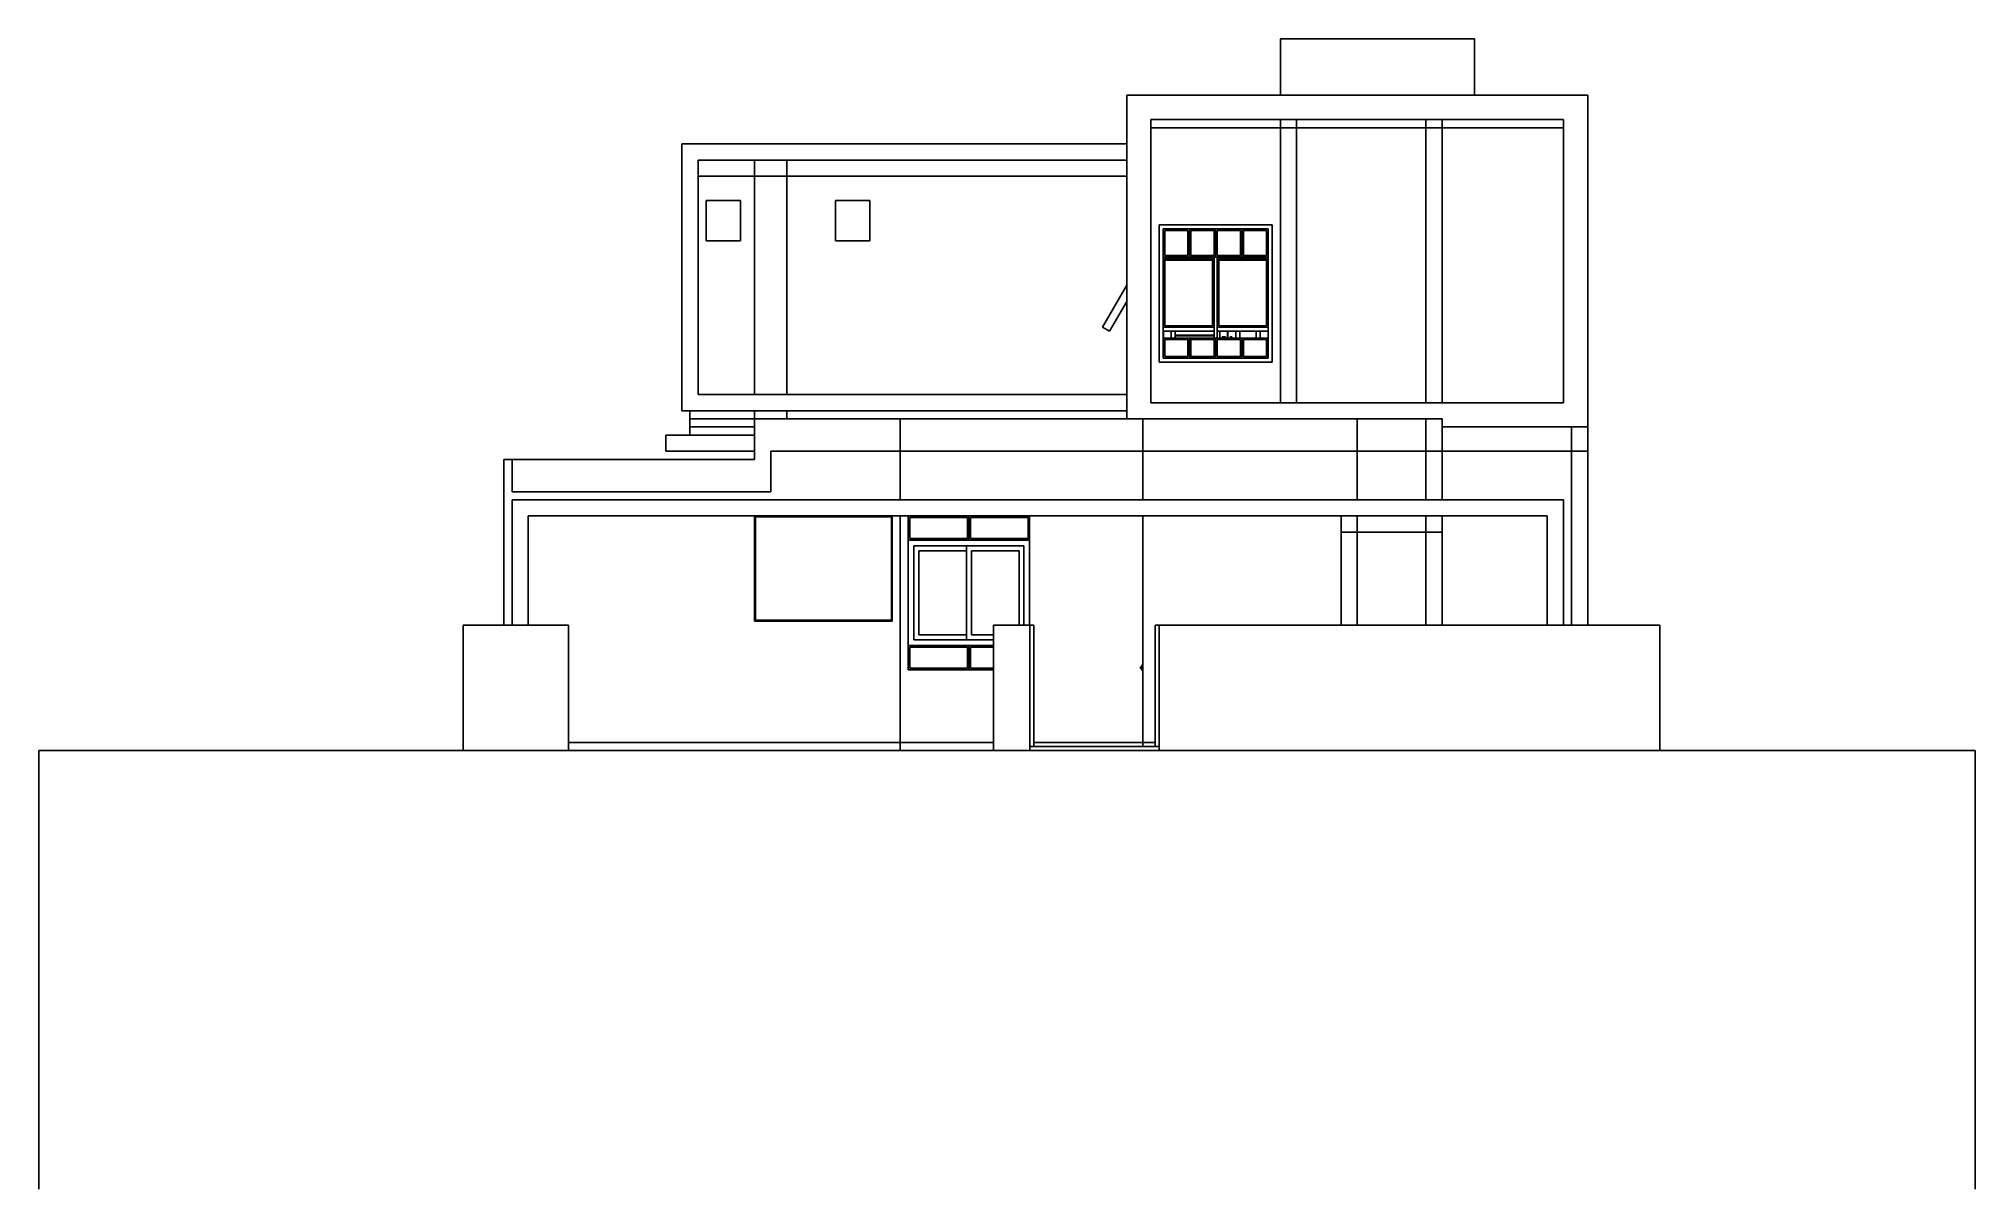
# Model space of a CAD drawing. Extents: x -11.4 to 12.5, y -8.1 to 6.1.
import ezdxf

# ---------------------------------------------------------------- set-up
doc = ezdxf.new("R2010")
doc.units = 0
doc.layers.get('0').update_dxf_attribs({"linetype": 'CONTINUOUS'})

msp = doc.modelspace()

# ---------------------------------------------------------------- linework, layer by layer
for p, q in [((3.907, 5.403), (3.907, 6.103)), ((3.907, 6.103), (6.307, 6.103)), ((6.307, 5.403), (6.307, 6.103)), ((2.007, 4.803), (2.007, 5.403)), ((3.907, 5.403), (2.007, 5.403)), ((3.907, 5.403), (6.307, 5.403)), ((6.307, 5.403), (7.707, 5.403)), ((7.707, 5.403), (7.707, 1.303)), ((2.307, 5.103), (2.307, 5.003)), ((3.907, 5.103), (2.307, 5.103)), ((3.907, 5.003), (3.907, 5.103)), ((4.107, 5.103), (3.907, 5.103)), ((4.107, 5.003), (4.107, 5.103)), ((5.707, 5.103), (4.107, 5.103)), ((5.707, 5.003), (5.707, 5.103)), ((5.907, 5.103), (5.707, 5.103)), ((5.907, 5.003), (5.907, 5.103)), ((7.407, 5.103), (5.907, 5.103)), ((7.407, 5.003), (7.407, 5.103)), ((-3.493, 4.803), (-3.493, 1.503)), ((2.007, 4.803), (-3.493, 4.803)), ((2.007, 4.803), (2.007, 4.603)), ((3.907, 5.003), (2.307, 5.003)), ((2.307, 5.003), (2.307, 1.603)), ((3.907, 1.603), (3.907, 5.003)), ((4.107, 5.003), (3.907, 5.003)), ((4.107, 1.603), (4.107, 5.003)), ((5.707, 5.003), (4.107, 5.003)), ((5.707, 1.603), (5.707, 5.003)), ((5.907, 5.003), (5.707, 5.003)), ((5.907, 1.603), (5.907, 5.003)), ((7.407, 5.003), (5.907, 5.003)), ((7.407, 1.603), (7.407, 5.003)), ((-3.293, 4.603), (-3.293, 4.403)), ((-3.293, 4.603), (-2.593, 4.603)), ((-2.593, 4.403), (-2.593, 4.603)), ((-2.593, 4.603), (-2.193, 4.603)), ((-2.193, 4.403), (-2.193, 4.603)), ((-2.193, 4.603), (2.007, 4.603)), ((2.007, 4.603), (2.007, 4.403)), ((-2.593, 4.403), (-3.293, 4.403)), ((-3.293, 4.403), (-3.293, 1.703)), ((-2.593, 1.703), (-2.593, 4.403)), ((-2.193, 4.403), (-2.593, 4.403)), ((-2.193, 1.703), (-2.193, 4.403)), ((2.007, 4.403), (-2.193, 4.403)), ((2.007, 3.056), (2.007, 4.403)), ((-2.768, 4.103), (-3.193, 4.103)), ((-3.193, 4.103), (-3.193, 3.603)), ((-2.768, 3.603), (-2.768, 4.103)), ((-1.168, 4.103), (-1.593, 4.103)), ((-1.593, 4.103), (-1.593, 3.603)), ((-1.168, 3.603), (-1.168, 4.103)), ((-3.193, 3.603), (-2.768, 3.603)), ((-1.593, 3.603), (-1.168, 3.603)), ((2.407, 3.803), (2.407, 2.103)), ((2.407, 3.803), (3.807, 3.803)), ((2.457, 3.403), (2.457, 3.753)), ((2.457, 3.753), (2.782, 3.753)), ((2.762, 3.733), (2.477, 3.733)), ((2.477, 3.733), (2.477, 3.423)), ((2.762, 3.423), (2.762, 3.733)), ((2.782, 3.753), (3.107, 3.753)), ((2.782, 3.403), (2.782, 3.753)), ((3.087, 3.733), (2.802, 3.733)), ((2.802, 3.733), (2.802, 3.423)), ((3.087, 3.423), (3.087, 3.733)), ((3.107, 3.753), (3.432, 3.753)), ((3.107, 3.403), (3.107, 3.753)), ((3.412, 3.733), (3.127, 3.733)), ((3.127, 3.733), (3.127, 3.423)), ((3.412, 3.423), (3.412, 3.733)), ((3.432, 3.403), (3.432, 3.753)), ((3.432, 3.753), (3.757, 3.753)), ((3.737, 3.733), (3.452, 3.733)), ((3.452, 3.733), (3.452, 3.423)), ((3.737, 3.423), (3.737, 3.733)), ((3.757, 3.753), (3.757, 3.403)), ((3.807, 2.103), (3.807, 3.803)), ((2.457, 2.537), (2.457, 3.403)), ((2.457, 3.403), (2.782, 3.403)), ((2.477, 3.423), (2.762, 3.423)), ((3.067, 3.385), (2.477, 3.385)), ((2.477, 3.385), (2.477, 3.365)), ((3.067, 3.365), (2.477, 3.365)), ((2.477, 3.365), (2.477, 2.554)), ((2.782, 3.403), (3.087, 3.403)), ((2.802, 3.423), (3.087, 3.423)), ((3.067, 3.385), (3.067, 3.365)), ((3.067, 2.554), (3.067, 3.365)), ((3.087, 3.403), (3.087, 2.537)), ((3.087, 3.403), (3.107, 3.403)), ((3.107, 3.403), (3.127, 3.403)), ((3.127, 3.423), (3.412, 3.423)), ((3.432, 3.403), (3.127, 3.403)), ((3.127, 3.403), (3.127, 2.537)), ((3.737, 3.385), (3.147, 3.385)), ((3.147, 3.385), (3.147, 3.365)), ((3.737, 3.365), (3.147, 3.365)), ((3.147, 3.365), (3.147, 2.554)), ((3.432, 3.403), (3.757, 3.403)), ((3.452, 3.423), (3.737, 3.423)), ((3.737, 3.385), (3.737, 3.365)), ((3.737, 2.554), (3.737, 3.365)), ((3.757, 2.537), (3.757, 3.403)), ((2.007, 3.056), (1.707, 2.537)), ((2.007, 2.856), (2.007, 3.056)), ((2.007, 2.856), (1.793, 2.487)), ((2.007, 1.703), (2.007, 2.856)), ((1.707, 2.537), (1.793, 2.487)), ((3.087, 2.537), (2.457, 2.537)), ((2.457, 2.537), (2.457, 2.487)), ((2.457, 2.487), (2.457, 2.403)), ((2.462, 2.487), (2.457, 2.487)), ((2.457, 2.153), (2.457, 2.403)), ((2.457, 2.403), (2.462, 2.403)), ((2.462, 2.487), (2.462, 2.403)), ((2.557, 2.487), (2.462, 2.487)), ((2.462, 2.403), (2.557, 2.403)), ((2.477, 2.554), (3.067, 2.554)), ((2.557, 2.487), (2.557, 2.403)), ((2.607, 2.487), (2.557, 2.487)), ((2.557, 2.403), (2.607, 2.403)), ((2.607, 2.487), (2.607, 2.438)), ((3.087, 2.487), (2.607, 2.487)), ((3.087, 2.438), (2.607, 2.438)), ((3.087, 2.428), (2.607, 2.428)), ((2.607, 2.428), (2.607, 2.403)), ((2.607, 2.403), (2.782, 2.403)), ((2.782, 2.153), (2.782, 2.403)), ((2.782, 2.403), (3.087, 2.403)), ((3.087, 2.537), (3.087, 2.487)), ((3.087, 2.438), (3.087, 2.487)), ((3.087, 2.428), (3.087, 2.438)), ((3.087, 2.403), (3.087, 2.428)), ((3.087, 2.403), (3.107, 2.403)), ((3.107, 2.153), (3.107, 2.403)), ((3.127, 2.403), (3.107, 2.403)), ((3.127, 2.537), (3.757, 2.537)), ((3.127, 2.537), (3.127, 2.487)), ((3.127, 2.403), (3.127, 2.487)), ((3.127, 2.487), (3.157, 2.487)), ((3.127, 2.403), (3.157, 2.403)), ((3.147, 2.554), (3.737, 2.554)), ((3.157, 2.403), (3.157, 2.487)), ((3.157, 2.487), (3.252, 2.487)), ((3.157, 2.403), (3.187, 2.403)), ((3.187, 2.418), (3.187, 2.403)), ((3.227, 2.418), (3.187, 2.418)), ((3.187, 2.403), (3.227, 2.403)), ((3.227, 2.418), (3.207, 2.418)), ((3.227, 2.403), (3.227, 2.418)), ((3.227, 2.403), (3.252, 2.403)), ((3.252, 2.403), (3.252, 2.487)), ((3.252, 2.487), (3.257, 2.487)), ((3.252, 2.403), (3.257, 2.403)), ((3.257, 2.487), (3.257, 2.403)), ((3.257, 2.487), (3.357, 2.487)), ((3.257, 2.403), (3.287, 2.403)), ((3.287, 2.403), (3.287, 2.418)), ((3.287, 2.418), (3.307, 2.418)), ((3.287, 2.403), (3.307, 2.403)), ((3.307, 2.418), (3.307, 2.403)), ((3.307, 2.403), (3.357, 2.403)), ((3.357, 2.487), (3.357, 2.403)), ((3.357, 2.487), (3.407, 2.487)), ((3.357, 2.403), (3.407, 2.403)), ((3.407, 2.487), (3.407, 2.403)), ((3.407, 2.487), (3.607, 2.487)), ((3.407, 2.403), (3.432, 2.403)), ((3.432, 2.153), (3.432, 2.403)), ((3.432, 2.403), (3.607, 2.403)), ((3.607, 2.403), (3.607, 2.487)), ((3.607, 2.487), (3.657, 2.487)), ((3.607, 2.403), (3.657, 2.403)), ((3.657, 2.403), (3.657, 2.487)), ((3.657, 2.487), (3.757, 2.487)), ((3.657, 2.403), (3.757, 2.403)), ((3.757, 2.537), (3.757, 2.487)), ((3.757, 2.403), (3.757, 2.487)), ((3.757, 2.403), (3.757, 2.153)), ((2.762, 2.383), (2.477, 2.383)), ((2.477, 2.383), (2.477, 2.173)), ((2.477, 2.173), (2.762, 2.173)), ((2.762, 2.173), (2.762, 2.383)), ((3.087, 2.383), (2.802, 2.383)), ((2.802, 2.383), (2.802, 2.173)), ((2.802, 2.173), (3.087, 2.173)), ((3.087, 2.173), (3.087, 2.383)), ((3.412, 2.383), (3.127, 2.383)), ((3.127, 2.383), (3.127, 2.173)), ((3.127, 2.173), (3.412, 2.173)), ((3.412, 2.173), (3.412, 2.383)), ((3.737, 2.383), (3.452, 2.383)), ((3.452, 2.383), (3.452, 2.173)), ((3.452, 2.173), (3.737, 2.173)), ((3.737, 2.173), (3.737, 2.383)), ((2.407, 2.103), (3.807, 2.103)), ((2.782, 2.153), (2.457, 2.153)), ((3.107, 2.153), (2.782, 2.153)), ((3.432, 2.153), (3.107, 2.153)), ((3.757, 2.153), (3.432, 2.153)), ((-3.293, 1.703), (-2.593, 1.703)), ((-2.593, 1.703), (-2.193, 1.703)), ((-2.193, 1.703), (2.007, 1.703)), ((2.007, 1.503), (2.007, 1.703)), ((-3.393, 1.503), (-3.493, 1.503)), ((-3.393, 1.403), (-3.393, 1.503)), ((-2.593, 1.503), (-3.393, 1.503)), ((-2.593, 1.403), (-2.593, 1.503)), ((-2.193, 1.503), (-2.593, 1.503)), ((-2.193, 1.403), (-2.193, 1.503)), ((2.007, 1.503), (-2.193, 1.503)), ((2.007, 1.403), (2.007, 1.503)), ((3.907, 1.603), (2.307, 1.603)), ((4.107, 1.603), (3.907, 1.603)), ((5.707, 1.603), (4.107, 1.603)), ((5.907, 1.603), (5.707, 1.603)), ((7.407, 1.603), (5.907, 1.603)), ((-3.693, 1.003), (-3.693, 1.203)), ((-3.693, 1.203), (-3.393, 1.203)), ((-3.393, 1.403), (-2.593, 1.403)), ((-3.393, 1.403), (-3.393, 1.303)), ((-3.393, 1.303), (-2.593, 1.303)), ((-3.393, 1.303), (-3.393, 1.203)), ((-3.393, 1.203), (-2.593, 1.203)), ((-2.593, 1.403), (-2.593, 1.303)), ((-2.593, 1.403), (-2.193, 1.403)), ((-2.593, 1.303), (-2.593, 1.203)), ((-2.593, 1.203), (-2.593, 1.003)), ((-0.793, 1.403), (-2.193, 1.403)), ((-0.793, 1.003), (-0.793, 1.403)), ((2.007, 1.403), (-0.793, 1.403)), ((2.207, 1.403), (2.007, 1.403)), ((2.207, 1.403), (2.207, 1.003)), ((4.857, 1.403), (2.207, 1.403)), ((4.857, 1.403), (4.857, 1.003)), ((4.857, 1.403), (5.707, 1.403)), ((5.907, 1.403), (5.707, 1.403)), ((5.707, 1.003), (5.707, 1.403)), ((5.907, 1.403), (5.907, 1.303)), ((5.907, 1.003), (5.907, 1.303)), ((7.507, 1.303), (5.907, 1.303)), ((7.507, 1.003), (7.507, 1.303)), ((7.707, 1.303), (7.507, 1.303)), ((7.707, 1.303), (7.707, 1.003)), ((-2.593, 1.003), (-3.693, 1.003)), ((-2.593, 0.903), (-2.593, 1.003)), ((-0.793, 1.003), (-2.393, 1.003)), ((-2.393, 1.003), (-2.393, 0.503)), ((2.207, 1.003), (-0.793, 1.003)), ((-0.793, 1.003), (-0.793, 0.403)), ((4.857, 1.003), (2.207, 1.003)), ((2.207, 1.003), (2.207, 0.403)), ((4.857, 1.003), (5.707, 1.003)), ((4.857, 0.403), (4.857, 1.003)), ((5.707, 1.003), (5.907, 1.003)), ((5.707, 0.403), (5.707, 1.003)), ((7.507, 1.003), (5.907, 1.003)), ((5.907, 0.403), (5.907, 1.003)), ((7.707, 1.003), (7.507, 1.003)), ((7.507, -1.147), (7.507, 1.003)), ((7.707, -1.147), (7.707, 1.003)), ((-5.693, 0.903), (-5.693, -1.147)), ((-5.693, 0.903), (-5.593, 0.903)), ((-5.593, 0.903), (-5.593, 0.503)), ((-2.593, 0.903), (-5.593, 0.903)), ((-5.593, 0.503), (-2.393, 0.503)), ((-5.593, -1.147), (-5.593, 0.403)), ((-0.793, 0.403), (-5.593, 0.403)), ((2.207, 0.403), (-0.793, 0.403)), ((4.857, 0.403), (2.207, 0.403)), ((5.707, 0.403), (4.857, 0.403)), ((5.907, 0.403), (5.707, 0.403)), ((7.407, 0.403), (5.907, 0.403)), ((7.407, -1.147), (7.407, 0.403)), ((-5.393, 0.203), (-5.393, -1.147)), ((-5.393, 0.203), (-2.593, 0.203)), ((-2.593, -1.097), (-2.593, 0.203)), ((-0.893, 0.203), (-2.593, 0.203)), ((-2.583, -1.087), (-2.583, 0.193)), ((-2.583, 0.193), (-0.903, 0.193)), ((-0.903, 0.193), (-0.903, -1.087)), ((-0.893, -1.097), (-0.893, 0.203)), ((-0.793, 0.203), (-0.893, 0.203)), ((-0.793, 0.203), (-0.693, 0.203)), ((-0.793, 0.203), (-0.793, -2.597)), ((-0.693, 0.203), (0.057, 0.203)), ((-0.693, -0.097), (-0.693, 0.203)), ((-0.673, 0.183), (0.037, 0.183)), ((-0.673, -0.077), (-0.673, 0.183)), ((0.037, 0.183), (0.037, -0.077)), ((0.057, 0.203), (0.807, 0.203)), ((0.057, -0.097), (0.057, 0.203)), ((0.077, -0.077), (0.077, 0.183)), ((0.077, 0.183), (0.787, 0.183)), ((0.787, 0.183), (0.787, -0.077)), ((0.807, 0.203), (2.207, 0.203)), ((0.807, 0.203), (0.807, -0.097)), ((2.207, 0.203), (4.657, 0.203)), ((2.207, 0.203), (2.207, -1.632)), ((4.657, 0.203), (4.657, 0.003)), ((4.857, 0.203), (4.657, 0.203)), ((4.657, 0.003), (4.857, 0.003)), ((4.657, 0.003), (4.657, -1.147)), ((4.857, 0.003), (4.857, 0.203)), ((5.707, 0.203), (4.857, 0.203)), ((4.857, -1.147), (4.857, 0.003)), ((4.857, 0.003), (5.707, 0.003)), ((5.707, 0.003), (5.707, 0.203)), ((5.907, 0.203), (5.707, 0.203)), ((5.707, 0.003), (5.907, 0.003)), ((5.707, -1.147), (5.707, 0.003)), ((5.907, 0.203), (5.907, 0.003)), ((5.907, 0.203), (7.207, 0.203)), ((5.907, -1.147), (5.907, 0.003)), ((7.207, 0.203), (7.207, -1.147)), ((-0.693, -1.397), (-0.693, -0.097)), ((0.057, -0.097), (-0.693, -0.097)), ((0.037, -0.077), (-0.673, -0.077)), ((-0.623, -0.167), (-0.623, -1.327)), ((-0.623, -0.167), (0.027, -0.167)), ((0.027, -0.227), (-0.563, -0.227)), ((-0.563, -0.227), (-0.563, -1.267)), ((0.027, -0.167), (0.737, -0.167)), ((0.027, -0.227), (0.027, -0.167)), ((0.027, -0.227), (0.027, -1.267)), ((0.807, -0.097), (0.057, -0.097)), ((0.787, -0.077), (0.077, -0.077)), ((0.677, -0.227), (0.087, -0.227)), ((0.087, -0.227), (0.087, -1.267)), ((0.677, -1.147), (0.677, -0.227)), ((0.737, -1.147), (0.737, -0.167)), ((0.807, -0.097), (0.807, -1.147)), ((-6.198, -2.697), (-6.198, -1.147)), ((-5.693, -1.147), (-6.198, -1.147)), ((-5.593, -1.147), (-5.693, -1.147)), ((-5.393, -1.147), (-5.593, -1.147)), ((-4.896, -1.147), (-5.393, -1.147)), ((-4.896, -2.597), (-4.896, -1.147)), ((-0.893, -1.097), (-2.593, -1.097)), ((-0.903, -1.087), (-2.583, -1.087)), ((0.677, -1.147), (0.36, -1.147)), ((0.36, -1.267), (0.36, -1.147)), ((0.737, -1.147), (0.677, -1.147)), ((0.807, -1.147), (0.737, -1.147)), ((0.81, -1.147), (0.807, -1.147)), ((0.86, -1.147), (0.81, -1.147)), ((0.81, -1.147), (0.81, -2.647)), ((0.86, -1.147), (0.86, -2.597)), ((2.407, -1.147), (2.357, -1.147)), ((2.357, -1.147), (2.357, -2.597)), ((2.407, -1.147), (2.407, -2.647)), ((2.407, -1.147), (4.657, -1.147)), ((4.857, -1.147), (4.657, -1.147)), ((5.707, -1.147), (4.857, -1.147)), ((5.907, -1.147), (5.707, -1.147)), ((7.207, -1.147), (5.907, -1.147)), ((7.407, -1.147), (7.207, -1.147)), ((7.507, -1.147), (7.407, -1.147)), ((7.707, -1.147), (7.507, -1.147)), ((8.599, -1.147), (7.707, -1.147)), ((8.599, -1.147), (8.599, -2.697)), ((-0.693, -1.397), (0.057, -1.397)), ((-0.693, -1.697), (-0.693, -1.397)), ((-0.673, -1.417), (0.037, -1.417)), ((-0.673, -1.677), (-0.673, -1.417)), ((0.027, -1.327), (-0.623, -1.327)), ((-0.563, -1.267), (0.027, -1.267)), ((0.027, -1.327), (0.027, -1.267)), ((0.36, -1.327), (0.027, -1.327)), ((0.037, -1.417), (0.037, -1.677)), ((0.057, -1.397), (0.36, -1.397)), ((0.057, -1.697), (0.057, -1.397)), ((0.077, -1.677), (0.077, -1.417)), ((0.077, -1.417), (0.36, -1.417)), ((0.087, -1.267), (0.36, -1.267)), ((0.36, -1.327), (0.36, -1.267)), ((0.36, -1.397), (0.36, -1.327)), ((0.36, -1.417), (0.36, -1.397)), ((0.36, -1.677), (0.36, -1.417)), ((2.177, -1.682), (2.177, -1.662)), ((2.187, -1.662), (2.177, -1.662)), ((2.197, -1.652), (2.187, -1.652)), ((2.187, -1.652), (2.187, -1.662)), ((2.187, -1.682), (2.187, -1.662)), ((2.197, -1.632), (2.197, -1.652)), ((2.207, -1.632), (2.197, -1.632)), ((2.197, -1.692), (2.197, -1.652)), ((2.207, -1.632), (2.207, -1.712)), ((0.057, -1.697), (-0.693, -1.697)), ((0.037, -1.677), (-0.673, -1.677)), ((0.36, -1.697), (0.057, -1.697)), ((0.36, -1.677), (0.077, -1.677)), ((0.36, -1.697), (0.36, -1.677)), ((0.36, -2.597), (0.36, -1.697)), ((2.187, -1.682), (2.177, -1.682)), ((2.187, -1.682), (2.187, -1.692)), ((2.197, -1.692), (2.187, -1.692)), ((2.197, -1.692), (2.197, -1.712)), ((2.207, -1.712), (2.197, -1.712)), ((2.207, -2.597), (2.207, -1.712)), ((-4.896, -2.597), (-0.793, -2.597)), ((-4.896, -2.697), (-4.896, -2.597)), ((-0.793, -2.697), (-0.793, -2.597)), ((0.36, -2.597), (-0.793, -2.597)), ((0.36, -2.697), (0.36, -2.597)), ((2.207, -2.597), (0.86, -2.597)), ((0.86, -2.597), (0.86, -2.647)), ((2.357, -2.597), (2.207, -2.597)), ((2.207, -2.597), (2.207, -2.647)), ((2.357, -2.597), (2.357, -2.647)), ((-11.445, -2.697), (-11.445, -8.12)), ((-11.445, -2.697), (-6.198, -2.697)), ((-4.896, -2.697), (-6.198, -2.697)), ((-0.793, -2.697), (-4.896, -2.697)), ((0.36, -2.697), (-0.793, -2.697)), ((0.81, -2.697), (0.36, -2.697)), ((0.81, -2.647), (0.81, -2.697)), ((0.86, -2.647), (0.81, -2.647)), ((2.407, -2.697), (0.81, -2.697)), ((2.207, -2.647), (0.86, -2.647)), ((2.357, -2.647), (2.207, -2.647)), ((2.407, -2.647), (2.357, -2.647)), ((2.407, -2.647), (2.407, -2.697)), ((8.599, -2.697), (2.407, -2.697)), ((8.599, -2.697), (12.499, -2.697)), ((12.499, -2.697), (12.499, -8.12))]:
    msp.add_line(p, q)

doc.saveas('drawing.dxf')
